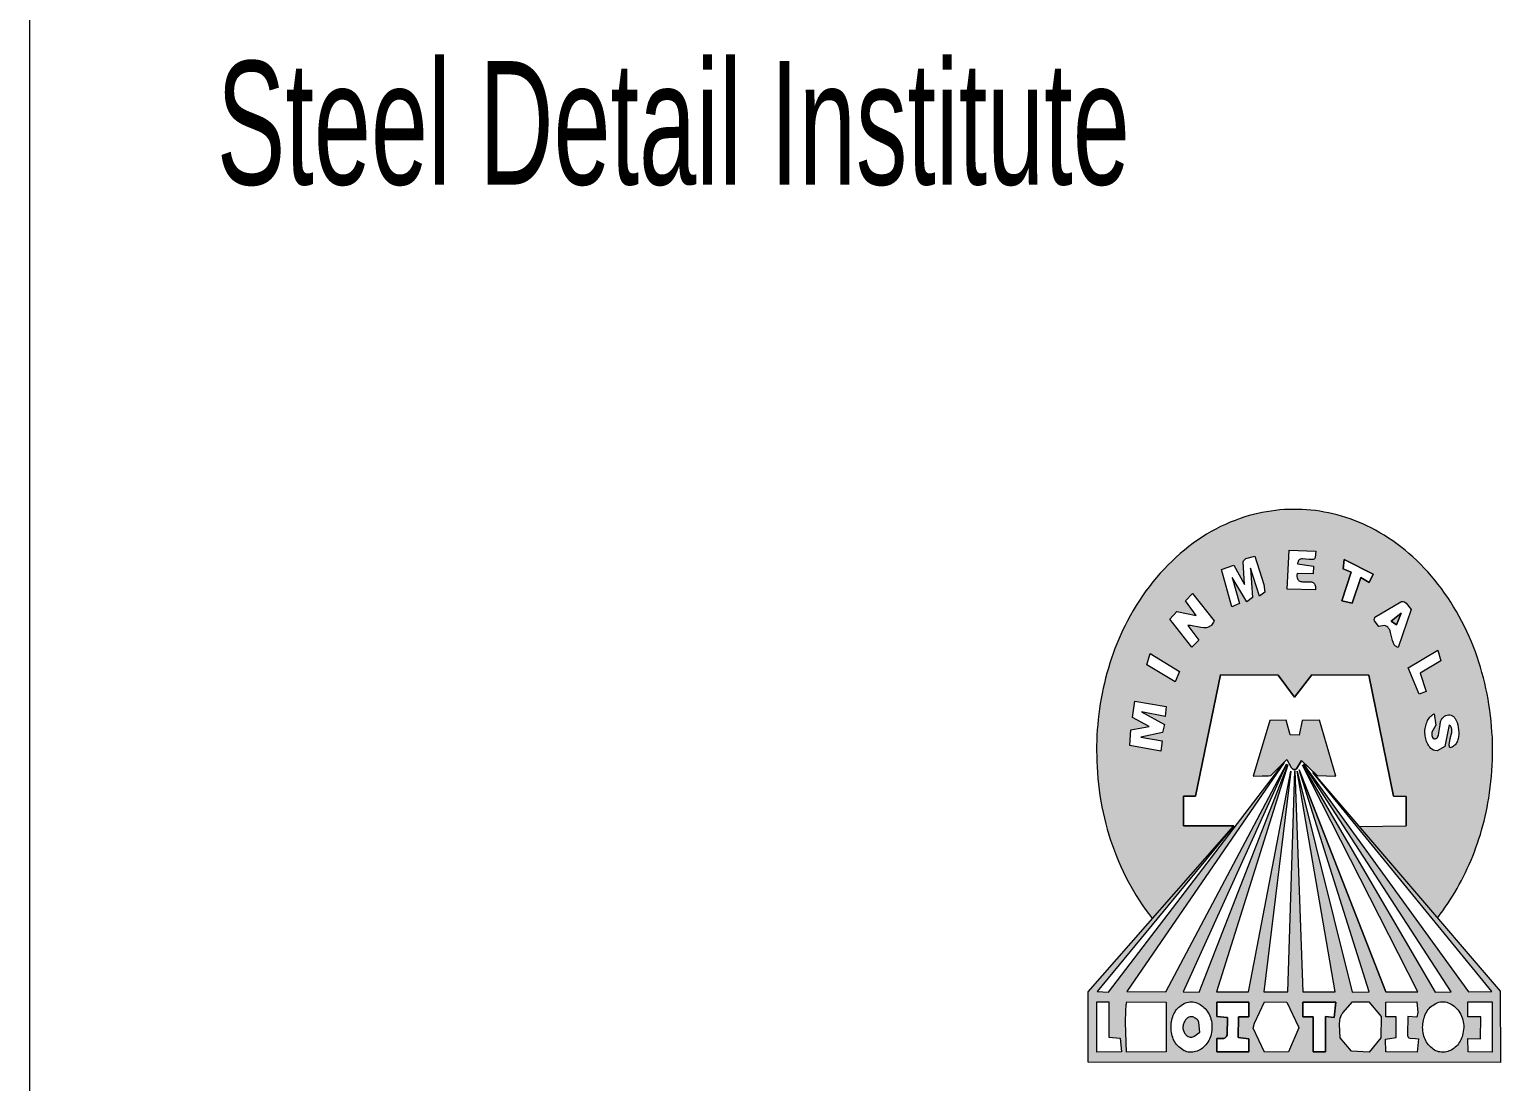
# Model space of a CAD drawing. Header units: millimetres. Extents: x 5 to 599, y 5 to 425.
# Drawn here: x 539.9 to 560.93, y 197.49 to 212.53 of the extents above; entities that cross this region are included whole.
import ezdxf

# ---------------------------------------------------------------- set-up
doc = ezdxf.new("R2010")
doc.units = ezdxf.units.MM
doc.linetypes.add('XKITLINE00', pattern=[0])
doc.layers.add('OtherObjectType', color=1, linetype='Continuous', lineweight=0)
doc.styles.add('$TD_AUDIT_GENERATED_(8D)', font='ARIAL.TTF')

# ---------------------------------------------------------------- blocks, each defined once
blk = doc.blocks.new('*A3')
at = {"layer": 'OtherObjectType'}
for color, points in [(1, [(559.969, 202.228), (559.989, 202.222), (560.021, 202.221), (560.737, 201.41), (560.724, 201.344), (560.709, 201.279), (560.694, 201.215), (560.677, 201.151), (560.659, 201.087), (560.641, 201.024), (560.621, 200.961), (560.6, 200.899), (560.578, 200.837), (560.555, 200.776), (560.531, 200.715), (560.507, 200.655), (560.481, 200.595), (560.454, 200.536), (560.427, 200.478), (560.398, 200.42), (560.369, 200.363), (560.339, 200.307), (560.308, 200.251), (560.276, 200.196), (560.243, 200.142), (560.209, 200.089), (560.175, 200.036), (560.14, 199.984), (560.104, 199.933), (560.067, 199.882), (560.027, 199.829), (558.904, 201.139), (559.579, 201.149), (559.579, 201.568), (559.399, 201.571), (559.047, 203.303), (558.23, 203.305), (557.983, 202.987), (557.75, 203.301), (556.928, 203.304), (556.567, 201.571), (556.395, 201.57), (556.396, 201.148), (557.115, 201.145), (555.952, 199.819), (555.896, 199.893), (555.85, 199.955), (555.806, 200.018), (555.764, 200.083), (555.722, 200.149), (555.682, 200.216), (555.643, 200.284), (555.605, 200.353), (555.569, 200.424), (555.534, 200.495), (555.501, 200.567), (555.469, 200.641), (555.438, 200.715), (555.409, 200.79), (555.382, 200.866), (555.355, 200.942), (555.331, 201.02), (555.308, 201.098), (555.286, 201.176), (555.266, 201.256), (555.248, 201.336), (555.231, 201.416), (555.216, 201.497), (555.203, 201.578), (555.191, 201.66), (555.181, 201.742), (555.173, 201.825), (555.166, 201.907), (555.161, 201.99), (555.158, 202.066), (555.156, 202.141), (555.155, 202.217), (555.155, 202.292), (555.157, 202.368), (555.16, 202.443), (555.165, 202.518), (555.171, 202.594), (555.178, 202.669), (555.187, 202.743), (555.197, 202.818), (555.208, 202.892), (555.22, 202.966), (555.234, 203.04), (555.249, 203.113), (555.266, 203.186), (555.284, 203.258), (555.303, 203.33), (555.323, 203.401), (555.345, 203.472), (555.368, 203.542), (555.392, 203.611), (555.417, 203.68), (555.444, 203.748), (555.472, 203.815), (555.502, 203.882), (555.532, 203.948), (555.564, 204.013), (555.597, 204.077), (555.637, 204.151), (555.679, 204.225), (555.722, 204.297), (555.767, 204.367), (555.813, 204.436), (555.861, 204.504), (555.91, 204.57), (555.961, 204.635), (556.013, 204.698), (556.066, 204.759), (556.121, 204.818), (556.177, 204.876), (556.233, 204.932), (556.292, 204.987), (556.351, 205.039), (556.411, 205.09), (556.472, 205.139), (556.535, 205.186), (556.598, 205.23), (556.662, 205.273), (556.727, 205.314), (556.793, 205.353), (556.86, 205.39), (556.928, 205.424), (556.996, 205.456), (557.065, 205.486), (557.134, 205.514), (557.205, 205.54), (557.275, 205.563), (557.337, 205.581), (557.399, 205.598), (557.461, 205.613), (557.524, 205.626), (557.586, 205.637), (557.649, 205.647), (557.712, 205.655), (557.775, 205.662), (557.839, 205.667), (557.902, 205.67), (557.966, 205.671), (558.029, 205.671), (558.092, 205.669), (558.156, 205.665), (558.219, 205.66), (558.282, 205.653), (558.345, 205.644), (558.408, 205.633), (558.471, 205.621), (558.533, 205.607), (558.595, 205.592), (558.657, 205.575), (558.718, 205.556), (558.779, 205.535), (558.84, 205.512), (558.9, 205.488), (558.96, 205.462), (559.019, 205.435), (559.078, 205.405), (559.141, 205.372), (559.204, 205.337), (559.266, 205.3), (559.327, 205.261), (559.388, 205.22), (559.447, 205.177), (559.506, 205.133), (559.564, 205.087), (559.62, 205.039), (559.676, 204.99), (559.731, 204.939), (559.785, 204.886), (559.837, 204.832), (559.889, 204.776), (559.94, 204.718), (559.989, 204.66), (560.037, 204.599), (560.084, 204.538), (560.13, 204.475), (560.174, 204.41), (560.217, 204.345), (560.259, 204.278), (560.3, 204.21), (560.339, 204.14), (560.376, 204.07), (560.413, 203.998), (560.447, 203.925), (560.48, 203.852), (560.512, 203.777), (560.541, 203.706), (560.569, 203.634), (560.595, 203.561), (560.619, 203.488), (560.643, 203.414), (560.664, 203.339), (560.685, 203.264), (560.703, 203.188), (560.721, 203.112), (560.737, 203.035), (560.751, 202.958), (560.764, 202.88), (560.776, 202.802), (560.786, 202.724), (560.795, 202.645), (560.802, 202.567), (560.807, 202.488), (560.812, 202.409), (560.814, 202.33), (560.816, 202.25), (560.815, 202.171), (560.814, 202.092), (560.811, 202.013), (560.806, 201.934), (560.8, 201.855), (560.792, 201.776), (560.783, 201.698), (560.772, 201.619), (560.76, 201.542), (560.749, 201.475), (560.737, 201.41), (556.072, 202.216), (556.093, 202.363), (555.785, 202.413), (556.097, 202.479), (556.124, 202.597), (555.799, 202.777), (556.134, 202.709), (556.149, 202.851), (555.7, 202.93), (555.667, 202.696), (555.908, 202.565), (555.642, 202.521), (555.628, 202.295), (556.072, 202.216), (560.737, 201.41), (556.341, 203.353), (555.923, 203.608), (555.872, 203.45), (556.277, 203.205), (556.341, 203.353), (560.737, 201.41), (556.826, 204.058), (556.835, 204.076), (556.525, 204.47), (556.426, 204.364), (556.579, 204.152), (556.3, 204.213), (556.202, 204.103), (556.514, 203.699), (556.616, 203.801), (556.458, 204.013), (556.471, 204.013), (556.499, 204.01), (556.644, 203.98), (556.686, 203.976), (556.72, 203.977), (556.746, 203.984), (556.771, 203.995), (556.793, 204.012), (556.813, 204.035), (556.826, 204.058), (560.737, 201.41), (557.56, 204.486), (557.545, 204.597), (557.417, 205.003), (557.289, 204.968), (557.268, 204.951), (557.257, 204.934), (557.251, 204.92), (557.269, 204.595), (557.118, 204.873), (556.94, 204.811), (557.09, 204.277), (557.2, 204.325), (557.093, 204.695), (557.301, 204.348), (557.383, 204.411), (557.356, 204.83), (557.484, 204.43), (557.56, 204.486), (560.737, 201.41), (558.285, 204.522), (558.286, 204.545), (558.285, 204.566), (558.281, 204.583), (558.274, 204.604), (558.256, 204.622), (558.234, 204.632), (558.206, 204.637), (558.125, 204.636), (558.096, 204.636), (558.083, 204.638), (558.07, 204.64), (558.058, 204.644), (558.048, 204.65), (558.039, 204.657), (558.031, 204.667), (558.025, 204.679), (558.021, 204.693), (558.019, 204.711), (558.019, 204.732), (558.022, 204.756), (558.249, 204.748), (558.257, 204.858), (558.028, 204.89), (558.029, 204.902), (558.031, 204.913), (558.034, 204.923), (558.038, 204.932), (558.042, 204.939), (558.053, 204.951), (558.066, 204.958), (558.082, 204.963), (558.099, 204.965), (558.194, 204.956), (558.229, 204.954), (558.243, 204.956), (558.253, 204.956), (558.268, 204.959), (558.278, 204.984), (558.288, 205.071), (557.907, 205.087), (557.881, 204.53), (558.285, 204.522), (560.737, 201.41), (558.806, 204.329), (558.932, 204.696), (559.05, 204.624), (559.109, 204.746), (558.696, 204.954), (558.678, 204.821), (558.792, 204.773), (558.661, 204.363), (558.806, 204.329), (560.737, 201.41), (559.465, 203.697), (559.652, 204.239), (559.579, 204.329), (559.554, 204.35), (559.532, 204.358), (559.51, 204.352), (559.131, 204.127), (559.123, 204.103), (559.129, 204.076), (559.188, 203.994), (559.268, 204.009), (559.283, 204.006), (559.295, 204.001), (559.306, 203.995), (559.316, 203.987), (559.325, 203.979), (559.333, 203.969), (559.339, 203.959), (559.345, 203.947), (559.35, 203.935), (559.358, 203.909), (559.384, 203.797), (559.394, 203.765), (559.407, 203.741), (559.424, 203.721), (559.445, 203.705), (559.465, 203.697), (559.441, 204.021), (559.366, 204.071), (559.511, 204.189), (559.441, 204.021), (559.465, 203.697), (560.737, 201.41), (559.765, 203.028), (559.864, 203.067), (559.78, 203.33), (560.077, 203.505), (560.033, 203.658), (559.608, 203.405), (559.765, 203.028), (560.737, 201.41), (560.021, 202.221), (560.134, 202.28), (560.196, 202.592), (560.205, 202.583), (560.213, 202.574), (560.22, 202.565), (560.225, 202.555), (560.229, 202.545), (560.231, 202.535), (560.233, 202.524), (560.233, 202.502), (560.231, 202.48), (560.21, 202.396), (560.198, 202.335), (560.196, 202.305), (560.2, 202.28), (560.205, 202.263), (560.221, 202.268), (560.236, 202.273), (560.257, 202.284), (560.28, 202.304), (560.298, 202.328), (560.312, 202.356), (560.323, 202.387), (560.33, 202.42), (560.332, 202.446), (560.333, 202.482), (560.33, 202.518), (560.325, 202.554), (560.317, 202.589), (560.307, 202.623), (560.294, 202.654), (560.278, 202.686), (560.262, 202.705), (560.245, 202.718), (560.226, 202.727), (560.204, 202.732), (560.185, 202.732), (560.166, 202.729), (560.148, 202.723), (560.13, 202.713), (560.114, 202.701), (560.099, 202.685), (560.087, 202.667), (560.075, 202.643), (560.069, 202.619), (560.066, 202.6), (560.064, 202.592), (560.049, 202.474), (560.041, 202.437), (560.035, 202.422), (560.027, 202.41), (560.017, 202.4), (560.003, 202.394), (559.987, 202.392), (559.978, 202.393), (559.968, 202.394), (559.958, 202.409), (559.951, 202.424), (559.947, 202.438), (559.945, 202.459), (559.948, 202.486), (560.006, 202.585), (559.98, 202.747), (559.963, 202.737), (559.948, 202.726), (559.933, 202.714), (559.92, 202.7), (559.908, 202.685), (559.897, 202.669), (559.887, 202.652), (559.878, 202.635), (559.871, 202.616), (559.864, 202.597), (559.859, 202.578), (559.855, 202.557), (559.851, 202.537), (559.849, 202.516), (559.849, 202.495), (559.849, 202.474), (559.85, 202.453), (559.852, 202.433), (559.856, 202.412), (559.86, 202.392), (559.866, 202.372), (559.873, 202.353), (559.88, 202.334), (559.889, 202.316), (559.899, 202.299), (559.91, 202.283), (559.922, 202.268), (559.935, 202.254), (559.949, 202.241)]), (1, [(557.924, 202.446), (558.05, 202.441), (558.094, 202.653), (558.341, 202.655), (558.573, 201.855), (558.306, 201.865), (558.083, 202.079), (558.013, 201.962), (558.006, 201.958), (557.994, 201.952), (557.983, 201.95), (557.972, 201.951), (557.958, 201.959), (557.937, 201.983), (557.875, 202.093), (557.645, 201.864), (557.391, 201.857), (557.631, 202.653), (557.866, 202.656)]), (7, [(560.283, 198.553), (560.265, 198.57), (560.245, 198.584), (560.922, 198.784), (560.93, 197.764), (555.034, 197.766), (555.035, 198.773), (557.115, 201.145), (555.161, 198.776), (555.325, 198.77), (557.837, 202.05), (555.586, 198.778), (556.143, 198.772), (557.87, 202.029), (556.394, 198.773), (556.621, 198.77), (557.889, 202.019), (556.871, 198.774), (557.328, 198.773), (557.362, 198.945), (557.931, 201.928), (557.547, 198.772), (557.891, 198.772), (557.987, 201.932), (558.103, 198.774), (558.564, 198.774), (558.024, 201.928), (558.807, 198.771), (559.051, 198.772), (558.05, 201.949), (559.291, 198.773), (559.746, 198.775), (558.096, 202.016), (559.997, 198.77), (560.223, 198.774), (558.112, 202.029), (560.473, 198.772), (560.804, 198.776), (558.245, 201.909), (560.922, 198.784), (555.493, 198.111), (555.329, 198.126), (555.33, 198.63), (555.157, 198.63), (555.157, 197.912), (555.509, 197.914), (555.493, 198.111), (560.922, 198.784), (556.15, 198.628), (555.585, 198.631), (555.578, 198.582), (555.571, 198.508), (555.569, 198.335), (555.581, 197.913), (556.15, 197.914), (556.15, 198.628), (560.922, 198.784), (556.803, 198.304), (556.8, 198.33), (556.796, 198.357), (556.79, 198.382), (556.783, 198.407), (556.773, 198.43), (556.763, 198.453), (556.751, 198.475), (556.737, 198.496), (556.723, 198.515), (556.707, 198.534), (556.69, 198.551), (556.673, 198.566), (556.654, 198.58), (556.635, 198.593), (556.615, 198.604), (556.595, 198.613), (556.574, 198.62), (556.553, 198.626), (556.532, 198.63), (556.511, 198.631), (556.489, 198.631), (556.468, 198.628), (556.447, 198.623), (556.426, 198.616), (556.405, 198.606), (556.385, 198.594), (556.365, 198.579), (556.347, 198.566), (556.329, 198.552), (556.313, 198.536), (556.298, 198.519), (556.285, 198.5), (556.272, 198.48), (556.261, 198.46), (556.251, 198.438), (556.243, 198.415), (556.236, 198.392), (556.23, 198.368), (556.225, 198.344), (556.222, 198.319), (556.22, 198.294), (556.219, 198.269), (556.22, 198.244), (556.222, 198.219), (556.225, 198.194), (556.23, 198.17), (556.235, 198.146), (556.243, 198.122), (556.251, 198.1), (556.261, 198.078), (556.272, 198.058), (556.285, 198.038), (556.299, 198.019), (556.314, 198.002), (556.331, 197.987), (556.349, 197.972), (556.367, 197.957), (556.386, 197.943), (556.405, 197.932), (556.425, 197.923), (556.445, 197.917), (556.466, 197.912), (556.487, 197.91), (556.508, 197.909), (556.529, 197.911), (556.55, 197.914), (556.57, 197.919), (556.591, 197.926), (556.611, 197.934), (556.63, 197.945), (556.649, 197.956), (556.668, 197.969), (556.685, 197.984), (556.702, 198), (556.718, 198.017), (556.732, 198.036), (556.746, 198.056), (556.758, 198.077), (556.769, 198.098), (556.779, 198.121), (556.787, 198.145), (556.793, 198.17), (556.798, 198.195), (556.8, 198.222), (556.801, 198.249), (556.803, 198.276), (556.803, 198.304), (556.631, 198.196), (556.546, 198.136), (556.516, 198.126), (556.493, 198.125), (556.478, 198.128), (556.463, 198.134), (556.449, 198.143), (556.435, 198.155), (556.429, 198.163), (556.413, 198.183), (556.406, 198.195), (556.4, 198.208), (556.395, 198.221), (556.392, 198.234), (556.39, 198.248), (556.39, 198.261), (556.39, 198.275), (556.392, 198.289), (556.394, 198.302), (556.398, 198.315), (556.402, 198.328), (556.408, 198.341), (556.414, 198.352), (556.421, 198.364), (556.428, 198.374), (556.437, 198.383), (556.446, 198.392), (556.455, 198.4), (556.465, 198.406), (556.475, 198.411), (556.486, 198.415), (556.497, 198.417), (556.508, 198.418), (556.52, 198.417), (556.531, 198.414), (556.543, 198.41), (556.555, 198.404), (556.566, 198.395), (556.58, 198.388), (556.592, 198.379), (556.605, 198.363), (556.617, 198.337), (556.631, 198.196), (556.803, 198.304), (560.922, 198.784), (557.329, 198.628), (556.874, 198.628), (556.874, 198.42), (557.026, 198.409), (557.02, 198.153), (557.014, 198.139), (557.008, 198.128), (556.995, 198.116), (556.976, 198.108), (556.873, 198.105), (556.874, 197.915), (557.33, 197.915), (557.33, 198.102), (557.181, 198.121), (557.182, 198.417), (557.329, 198.417), (557.329, 198.628), (560.922, 198.784), (558.047, 198.258), (558.043, 198.272), (557.875, 198.628), (557.555, 198.631), (557.411, 198.324), (557.392, 198.255), (557.555, 197.91), (557.896, 197.917), (558.047, 198.258), (560.922, 198.784), (558.576, 198.627), (558.105, 198.628), (558.105, 198.417), (558.253, 198.417), (558.252, 197.915), (558.426, 197.916), (558.426, 198.421), (558.552, 198.409), (558.576, 198.627), (560.922, 198.784), (559.221, 198.42), (559.048, 198.63), (558.812, 198.632), (558.677, 198.473), (558.67, 198.463), (558.662, 198.454), (558.656, 198.443), (558.646, 198.422), (558.639, 198.399), (558.632, 198.363), (558.629, 198.312), (558.635, 198.118), (558.798, 197.925), (559.05, 197.911), (559.22, 198.116), (559.221, 198.42), (560.922, 198.784), (559.748, 198.478), (559.734, 198.632), (559.289, 198.628), (559.288, 198.418), (559.437, 198.417), (559.437, 198.122), (559.283, 198.095), (559.29, 197.915), (559.736, 197.91), (559.755, 198.102), (559.75, 198.104), (559.713, 198.106), (559.634, 198.109), (559.618, 198.117), (559.61, 198.126), (559.603, 198.138), (559.601, 198.145), (559.598, 198.162), (559.606, 198.421), (559.731, 198.41), (559.748, 198.478), (560.922, 198.784), (560.464, 198.629), (560.464, 198.417), (560.646, 198.418), (560.645, 198.102), (560.462, 198.106), (560.465, 197.914), (560.809, 197.913), (560.808, 198.629), (560.464, 198.629), (560.922, 198.784), (560.245, 198.584), (560.225, 198.597), (560.204, 198.608), (560.182, 198.617), (560.16, 198.624), (560.138, 198.629), (560.115, 198.632), (560.093, 198.632), (560.07, 198.629), (560.047, 198.624), (560.025, 198.616), (560.003, 198.605), (559.981, 198.591), (559.961, 198.58), (559.943, 198.567), (559.925, 198.553), (559.909, 198.536), (559.895, 198.519), (559.881, 198.5), (559.869, 198.48), (559.858, 198.458), (559.848, 198.436), (559.84, 198.413), (559.833, 198.39), (559.827, 198.365), (559.822, 198.341), (559.819, 198.316), (559.817, 198.29), (559.816, 198.265), (559.817, 198.24), (559.819, 198.214), (559.823, 198.189), (559.828, 198.165), (559.834, 198.141), (559.842, 198.118), (559.851, 198.095), (559.861, 198.073), (559.873, 198.053), (559.886, 198.033), (559.901, 198.015), (559.917, 197.998), (559.935, 197.983), (559.951, 197.967), (559.968, 197.954), (559.985, 197.942), (560.003, 197.932), (560.022, 197.924), (560.041, 197.918), (560.06, 197.914), (560.079, 197.911), (560.099, 197.91), (560.119, 197.911), (560.138, 197.913), (560.157, 197.916), (560.177, 197.922), (560.196, 197.928), (560.214, 197.936), (560.232, 197.946), (560.25, 197.957), (560.267, 197.969), (560.283, 197.982), (560.299, 197.997), (560.313, 198.013), (560.327, 198.03), (560.34, 198.048), (560.352, 198.067), (560.362, 198.088), (560.371, 198.109), (560.379, 198.131), (560.386, 198.155), (560.391, 198.179), (560.397, 198.207), (560.401, 198.236), (560.403, 198.264), (560.403, 198.292), (560.401, 198.32), (560.396, 198.347), (560.39, 198.374), (560.382, 198.4), (560.372, 198.425), (560.36, 198.449), (560.348, 198.473), (560.333, 198.495), (560.318, 198.516), (560.301, 198.535)])]:
    blk.add_hatch(color=color, dxfattribs=at).paths.add_polyline_path(points, flags=17)
at = {"layer": 'OtherObjectType', "color": 7, "linetype": 'XKITLINE00', "lineweight": 0}
for p, q in [((539.9, 420.298), (539.9, 9.6)), ((557.966, 205.671), (557.902, 205.67)), ((558.029, 205.671), (557.966, 205.671)), ((557.065, 205.486), (556.996, 205.456)), ((557.134, 205.514), (557.065, 205.486)), ((557.205, 205.54), (557.134, 205.514)), ((557.275, 205.563), (557.205, 205.54)), ((557.337, 205.581), (557.275, 205.563)), ((557.399, 205.598), (557.337, 205.581)), ((557.461, 205.613), (557.399, 205.598)), ((557.524, 205.626), (557.461, 205.613)), ((557.586, 205.637), (557.524, 205.626)), ((557.649, 205.647), (557.586, 205.637)), ((557.712, 205.655), (557.649, 205.647)), ((557.775, 205.662), (557.712, 205.655)), ((557.839, 205.667), (557.775, 205.662)), ((557.902, 205.67), (557.839, 205.667)), ((558.092, 205.669), (558.029, 205.671)), ((558.156, 205.665), (558.092, 205.669)), ((558.219, 205.66), (558.156, 205.665)), ((558.282, 205.653), (558.219, 205.66)), ((558.345, 205.644), (558.282, 205.653)), ((558.408, 205.633), (558.345, 205.644)), ((558.471, 205.621), (558.408, 205.633)), ((558.533, 205.607), (558.471, 205.621)), ((558.595, 205.592), (558.533, 205.607)), ((558.657, 205.575), (558.595, 205.592)), ((558.718, 205.556), (558.657, 205.575)), ((558.779, 205.535), (558.718, 205.556)), ((558.84, 205.512), (558.779, 205.535)), ((558.9, 205.488), (558.84, 205.512)), ((558.96, 205.462), (558.9, 205.488)), ((559.019, 205.435), (558.96, 205.462)), ((556.662, 205.273), (556.598, 205.23)), ((556.727, 205.314), (556.662, 205.273)), ((556.793, 205.353), (556.727, 205.314)), ((556.86, 205.39), (556.793, 205.353)), ((556.928, 205.424), (556.86, 205.39)), ((556.996, 205.456), (556.928, 205.424)), ((559.078, 205.405), (559.019, 205.435)), ((559.141, 205.372), (559.078, 205.405)), ((559.204, 205.337), (559.141, 205.372)), ((559.266, 205.3), (559.204, 205.337)), ((559.327, 205.261), (559.266, 205.3)), ((559.388, 205.22), (559.327, 205.261)), ((556.411, 205.09), (556.351, 205.039)), ((556.472, 205.139), (556.411, 205.09)), ((556.535, 205.186), (556.472, 205.139)), ((556.598, 205.23), (556.535, 205.186)), ((557.881, 204.53), (557.907, 205.087)), ((557.907, 205.087), (558.288, 205.071)), ((558.288, 205.071), (558.278, 204.984)), ((559.447, 205.177), (559.388, 205.22)), ((559.506, 205.133), (559.447, 205.177)), ((559.564, 205.087), (559.506, 205.133)), ((559.62, 205.039), (559.564, 205.087)), ((556.177, 204.876), (556.121, 204.818)), ((556.233, 204.932), (556.177, 204.876)), ((556.292, 204.987), (556.233, 204.932)), ((556.351, 205.039), (556.292, 204.987)), ((556.94, 204.811), (557.118, 204.873)), ((557.118, 204.873), (557.269, 204.595)), ((557.251, 204.92), (557.257, 204.934)), ((557.269, 204.595), (557.251, 204.92)), ((557.257, 204.934), (557.268, 204.951)), ((557.268, 204.951), (557.289, 204.968)), ((557.289, 204.968), (557.417, 205.003)), ((557.484, 204.43), (557.356, 204.83)), ((557.356, 204.83), (557.383, 204.411)), ((557.417, 205.003), (557.545, 204.597)), ((558.029, 204.902), (558.028, 204.89)), ((558.028, 204.89), (558.257, 204.858)), ((558.031, 204.913), (558.029, 204.902)), ((558.034, 204.923), (558.031, 204.913)), ((558.038, 204.932), (558.034, 204.923)), ((558.042, 204.939), (558.038, 204.932)), ((558.047, 204.945), (558.042, 204.939)), ((558.053, 204.951), (558.047, 204.945)), ((558.059, 204.955), (558.053, 204.951)), ((558.066, 204.958), (558.059, 204.955)), ((558.082, 204.963), (558.066, 204.958)), ((558.099, 204.965), (558.082, 204.963)), ((558.194, 204.956), (558.099, 204.965)), ((558.229, 204.954), (558.194, 204.956)), ((558.243, 204.956), (558.229, 204.954)), ((558.253, 204.956), (558.243, 204.956)), ((558.257, 204.858), (558.249, 204.748)), ((558.261, 204.958), (558.253, 204.956)), ((558.27, 204.964), (558.261, 204.958)), ((558.278, 204.984), (558.27, 204.964)), ((558.696, 204.954), (558.678, 204.821)), ((558.678, 204.821), (558.696, 204.954)), ((559.109, 204.746), (558.696, 204.954)), ((558.696, 204.954), (559.109, 204.746)), ((559.676, 204.99), (559.62, 205.039)), ((559.731, 204.939), (559.676, 204.99)), ((559.785, 204.886), (559.731, 204.939)), ((559.837, 204.832), (559.785, 204.886)), ((559.889, 204.776), (559.837, 204.832)), ((555.961, 204.635), (555.91, 204.57)), ((556.013, 204.698), (555.961, 204.635)), ((556.066, 204.759), (556.013, 204.698)), ((556.121, 204.818), (556.066, 204.759)), ((557.09, 204.277), (556.94, 204.811)), ((557.301, 204.348), (557.093, 204.695)), ((557.093, 204.695), (557.2, 204.325)), ((558.022, 204.756), (558.019, 204.732)), ((558.019, 204.732), (558.019, 204.711)), ((558.019, 204.711), (558.021, 204.693)), ((558.021, 204.693), (558.025, 204.679)), ((558.249, 204.748), (558.022, 204.756)), ((558.025, 204.679), (558.031, 204.667)), ((558.031, 204.667), (558.039, 204.657)), ((558.039, 204.657), (558.048, 204.65)), ((558.048, 204.65), (558.058, 204.644)), ((558.058, 204.644), (558.07, 204.64)), ((558.07, 204.64), (558.083, 204.638)), ((558.083, 204.638), (558.096, 204.636)), ((558.096, 204.636), (558.125, 204.636)), ((558.125, 204.636), (558.2, 204.637)), ((558.2, 204.637), (558.214, 204.636)), ((558.214, 204.636), (558.227, 204.634)), ((558.227, 204.634), (558.239, 204.63)), ((558.239, 204.63), (558.25, 204.625)), ((558.25, 204.625), (558.26, 204.618)), ((558.661, 204.363), (558.792, 204.773)), ((558.792, 204.773), (558.661, 204.363)), ((558.792, 204.773), (558.678, 204.821)), ((558.678, 204.821), (558.792, 204.773)), ((558.806, 204.329), (558.932, 204.696)), ((558.932, 204.696), (558.806, 204.329)), ((559.05, 204.624), (558.932, 204.696)), ((558.932, 204.696), (559.05, 204.624)), ((559.109, 204.746), (559.05, 204.624)), ((559.05, 204.624), (559.109, 204.746)), ((559.94, 204.718), (559.889, 204.776)), ((559.989, 204.66), (559.94, 204.718)), ((560.037, 204.599), (559.989, 204.66)), ((555.813, 204.436), (555.767, 204.367)), ((555.861, 204.504), (555.813, 204.436)), ((555.91, 204.57), (555.861, 204.504)), ((556.426, 204.364), (556.525, 204.47)), ((556.525, 204.47), (556.835, 204.076)), ((557.383, 204.411), (557.301, 204.348)), ((557.56, 204.486), (557.484, 204.43)), ((557.545, 204.597), (557.56, 204.486)), ((558.285, 204.522), (557.881, 204.53)), ((558.26, 204.618), (558.269, 204.608)), ((558.269, 204.608), (558.276, 204.597)), ((558.276, 204.597), (558.281, 204.583)), ((558.281, 204.583), (558.285, 204.566)), ((558.285, 204.566), (558.286, 204.545)), ((558.286, 204.545), (558.285, 204.522)), ((560.084, 204.538), (560.037, 204.599)), ((560.13, 204.475), (560.084, 204.538)), ((560.174, 204.41), (560.13, 204.475)), ((560.217, 204.345), (560.174, 204.41)), ((555.679, 204.225), (555.637, 204.151)), ((555.722, 204.297), (555.679, 204.225)), ((555.767, 204.367), (555.722, 204.297)), ((556.202, 204.103), (556.3, 204.213)), ((556.3, 204.213), (556.579, 204.152)), ((556.579, 204.152), (556.426, 204.364)), ((557.2, 204.325), (557.09, 204.277)), ((558.806, 204.329), (558.661, 204.363)), ((558.661, 204.363), (558.806, 204.329)), ((559.133, 204.128), (559.506, 204.35)), ((559.652, 204.239), (559.465, 203.697)), ((559.506, 204.35), (559.513, 204.353)), ((559.513, 204.353), (559.525, 204.356)), ((559.525, 204.356), (559.537, 204.356)), ((559.537, 204.356), (559.554, 204.35)), ((559.554, 204.35), (559.579, 204.329)), ((559.579, 204.329), (559.652, 204.239)), ((560.259, 204.278), (560.217, 204.345)), ((560.3, 204.21), (560.259, 204.278)), ((560.339, 204.14), (560.3, 204.21)), ((555.564, 204.013), (555.532, 203.948)), ((555.597, 204.077), (555.564, 204.013)), ((555.637, 204.151), (555.597, 204.077)), ((556.514, 203.699), (556.202, 204.103)), ((556.471, 204.013), (556.458, 204.013)), ((556.458, 204.013), (556.616, 203.801)), ((556.499, 204.01), (556.471, 204.013)), ((556.644, 203.98), (556.499, 204.01)), ((556.764, 203.992), (556.752, 203.986)), ((556.776, 203.999), (556.764, 203.992)), ((556.787, 204.007), (556.776, 203.999)), ((556.798, 204.017), (556.787, 204.007)), ((556.808, 204.029), (556.798, 204.017)), ((556.817, 204.043), (556.808, 204.029)), ((556.826, 204.058), (556.817, 204.043)), ((556.835, 204.076), (556.826, 204.058)), ((559.124, 204.096), (559.126, 204.111)), ((559.129, 204.076), (559.124, 204.096)), ((559.126, 204.111), (559.13, 204.122)), ((559.188, 203.994), (559.129, 204.076)), ((559.13, 204.122), (559.133, 204.128)), ((559.268, 204.009), (559.188, 203.994)), ((559.283, 204.006), (559.268, 204.009)), ((559.295, 204.001), (559.283, 204.006)), ((559.306, 203.995), (559.295, 204.001)), ((559.316, 203.987), (559.306, 203.995)), ((559.511, 204.189), (559.366, 204.071)), ((559.366, 204.071), (559.511, 204.189)), ((559.366, 204.071), (559.441, 204.021)), ((559.441, 204.021), (559.366, 204.071)), ((559.441, 204.021), (559.511, 204.189)), ((559.511, 204.189), (559.441, 204.021)), ((560.376, 204.07), (560.339, 204.14)), ((560.413, 203.998), (560.376, 204.07)), ((560.447, 203.925), (560.413, 203.998)), ((555.472, 203.815), (555.444, 203.748)), ((555.502, 203.882), (555.472, 203.815)), ((555.532, 203.948), (555.502, 203.882)), ((556.616, 203.801), (556.514, 203.699)), ((556.686, 203.976), (556.644, 203.98)), ((556.714, 203.977), (556.686, 203.976)), ((556.727, 203.979), (556.714, 203.977)), ((556.74, 203.982), (556.727, 203.979)), ((556.752, 203.986), (556.74, 203.982)), ((559.325, 203.979), (559.316, 203.987)), ((559.333, 203.969), (559.325, 203.979)), ((559.339, 203.959), (559.333, 203.969)), ((559.345, 203.947), (559.339, 203.959)), ((559.35, 203.935), (559.345, 203.947)), ((559.358, 203.909), (559.35, 203.935)), ((559.384, 203.797), (559.358, 203.909)), ((559.392, 203.771), (559.384, 203.797)), ((560.48, 203.852), (560.447, 203.925)), ((560.512, 203.777), (560.48, 203.852)), ((555.392, 203.611), (555.368, 203.542)), ((555.417, 203.68), (555.392, 203.611)), ((555.444, 203.748), (555.417, 203.68)), ((555.872, 203.45), (555.923, 203.608)), ((555.923, 203.608), (556.341, 203.353)), ((559.398, 203.759), (559.392, 203.771)), ((559.404, 203.747), (559.398, 203.759)), ((559.411, 203.736), (559.404, 203.747)), ((559.42, 203.726), (559.411, 203.736)), ((559.429, 203.717), (559.42, 203.726)), ((559.44, 203.71), (559.429, 203.717)), ((559.452, 203.703), (559.44, 203.71)), ((559.465, 203.697), (559.452, 203.703)), ((559.608, 203.405), (560.033, 203.658)), ((560.033, 203.658), (560.077, 203.505)), ((560.541, 203.706), (560.512, 203.777)), ((560.569, 203.634), (560.541, 203.706)), ((560.595, 203.561), (560.569, 203.634)), ((555.323, 203.401), (555.303, 203.33)), ((555.345, 203.472), (555.323, 203.401)), ((555.368, 203.542), (555.345, 203.472)), ((556.277, 203.205), (555.872, 203.45)), ((559.765, 203.028), (559.608, 203.405)), ((560.077, 203.505), (559.78, 203.33)), ((560.619, 203.488), (560.595, 203.561)), ((560.643, 203.414), (560.619, 203.488)), ((560.664, 203.339), (560.643, 203.414)), ((555.266, 203.186), (555.249, 203.113)), ((555.284, 203.258), (555.266, 203.186)), ((555.303, 203.33), (555.284, 203.258)), ((556.341, 203.353), (556.277, 203.205)), ((556.928, 203.304), (556.567, 201.571)), ((556.567, 201.571), (556.928, 203.304)), ((557.75, 203.301), (556.928, 203.304)), ((556.928, 203.304), (557.75, 203.301)), ((557.983, 202.987), (557.75, 203.301)), ((557.75, 203.301), (557.983, 202.987)), ((558.23, 203.305), (557.983, 202.987)), ((557.983, 202.987), (558.23, 203.305)), ((559.047, 203.303), (558.23, 203.305)), ((558.23, 203.305), (559.047, 203.303)), ((559.399, 201.571), (559.047, 203.303)), ((559.047, 203.303), (559.399, 201.571)), ((559.78, 203.33), (559.864, 203.067)), ((560.685, 203.264), (560.664, 203.339)), ((560.703, 203.188), (560.685, 203.264)), ((560.721, 203.112), (560.703, 203.188)), ((555.22, 202.966), (555.208, 202.892)), ((555.234, 203.04), (555.22, 202.966)), ((555.249, 203.113), (555.234, 203.04)), ((559.864, 203.067), (559.765, 203.028)), ((560.737, 203.035), (560.721, 203.112)), ((560.751, 202.958), (560.737, 203.035)), ((560.764, 202.88), (560.751, 202.958)), ((555.187, 202.743), (555.178, 202.669)), ((555.197, 202.818), (555.187, 202.743)), ((555.208, 202.892), (555.197, 202.818)), ((555.667, 202.696), (555.7, 202.93)), ((555.7, 202.93), (556.149, 202.851)), ((556.134, 202.709), (555.799, 202.777)), ((555.799, 202.777), (556.124, 202.597)), ((556.149, 202.851), (556.134, 202.709)), ((559.948, 202.726), (559.963, 202.737)), ((559.963, 202.737), (559.98, 202.747)), ((559.98, 202.747), (560.006, 202.585)), ((560.148, 202.723), (560.166, 202.729)), ((560.166, 202.729), (560.185, 202.732)), ((560.185, 202.732), (560.204, 202.732)), ((560.204, 202.732), (560.222, 202.728)), ((560.222, 202.728), (560.232, 202.725)), ((560.776, 202.802), (560.764, 202.88)), ((560.786, 202.724), (560.776, 202.802)), ((555.165, 202.518), (555.16, 202.443)), ((555.171, 202.594), (555.165, 202.518)), ((555.178, 202.669), (555.171, 202.594)), ((555.628, 202.295), (555.642, 202.521)), ((555.642, 202.521), (555.908, 202.565)), ((555.908, 202.565), (555.667, 202.696)), ((556.124, 202.597), (556.097, 202.479)), ((557.631, 202.653), (557.391, 201.857)), ((557.631, 202.653), (557.391, 201.857)), ((557.866, 202.656), (557.631, 202.653)), ((557.866, 202.656), (557.631, 202.653)), ((557.924, 202.446), (557.866, 202.656)), ((557.924, 202.446), (557.866, 202.656)), ((558.094, 202.653), (558.05, 202.441)), ((558.094, 202.653), (558.05, 202.441)), ((558.341, 202.655), (558.094, 202.653)), ((558.341, 202.655), (558.094, 202.653)), ((558.573, 201.855), (558.341, 202.655)), ((558.573, 201.855), (558.341, 202.655)), ((559.849, 202.516), (559.851, 202.537)), ((559.851, 202.537), (559.855, 202.557)), ((559.855, 202.557), (559.859, 202.578)), ((559.859, 202.578), (559.864, 202.597)), ((559.864, 202.597), (559.871, 202.616)), ((559.871, 202.616), (559.878, 202.635)), ((559.878, 202.635), (559.887, 202.652)), ((559.887, 202.652), (559.897, 202.669)), ((559.897, 202.669), (559.908, 202.685)), ((559.908, 202.685), (559.92, 202.7)), ((559.92, 202.7), (559.933, 202.714)), ((559.933, 202.714), (559.948, 202.726)), ((560.006, 202.585), (559.948, 202.486)), ((560.049, 202.474), (560.064, 202.592)), ((560.064, 202.592), (560.066, 202.6)), ((560.066, 202.6), (560.068, 202.612)), ((560.068, 202.612), (560.07, 202.625)), ((560.07, 202.625), (560.073, 202.636)), ((560.073, 202.636), (560.077, 202.647)), ((560.077, 202.647), (560.087, 202.667)), ((560.087, 202.667), (560.099, 202.685)), ((560.099, 202.685), (560.114, 202.701)), ((560.114, 202.701), (560.13, 202.713)), ((560.13, 202.713), (560.148, 202.723)), ((560.196, 202.592), (560.134, 202.28)), ((560.205, 202.583), (560.196, 202.592)), ((560.213, 202.574), (560.205, 202.583)), ((560.22, 202.565), (560.213, 202.574)), ((560.225, 202.555), (560.22, 202.565)), ((560.229, 202.545), (560.225, 202.555)), ((560.231, 202.535), (560.229, 202.545)), ((560.233, 202.524), (560.231, 202.535)), ((560.232, 202.725), (560.24, 202.72)), ((560.234, 202.513), (560.233, 202.524)), ((560.24, 202.72), (560.249, 202.715)), ((560.249, 202.715), (560.257, 202.708)), ((560.257, 202.708), (560.265, 202.701)), ((560.265, 202.701), (560.273, 202.692)), ((560.273, 202.692), (560.28, 202.682)), ((560.28, 202.682), (560.294, 202.654)), ((560.294, 202.654), (560.307, 202.623)), ((560.307, 202.623), (560.317, 202.589)), ((560.317, 202.589), (560.325, 202.554)), ((560.325, 202.554), (560.33, 202.518)), ((560.33, 202.518), (560.333, 202.482)), ((560.795, 202.645), (560.786, 202.724)), ((560.802, 202.567), (560.795, 202.645)), ((560.807, 202.488), (560.802, 202.567)), ((555.157, 202.368), (555.155, 202.292)), ((555.16, 202.443), (555.157, 202.368)), ((556.097, 202.479), (555.785, 202.413)), ((555.785, 202.413), (556.093, 202.363)), ((556.093, 202.363), (556.072, 202.216)), ((558.05, 202.441), (557.924, 202.446)), ((558.05, 202.441), (557.924, 202.446)), ((559.849, 202.495), (559.849, 202.516)), ((559.849, 202.474), (559.849, 202.495)), ((559.85, 202.453), (559.849, 202.474)), ((559.852, 202.433), (559.85, 202.453)), ((559.856, 202.412), (559.852, 202.433)), ((559.86, 202.392), (559.856, 202.412)), ((559.866, 202.372), (559.86, 202.392)), ((559.873, 202.353), (559.866, 202.372)), ((559.88, 202.334), (559.873, 202.353)), ((559.889, 202.316), (559.88, 202.334)), ((559.899, 202.299), (559.889, 202.316)), ((559.948, 202.486), (559.945, 202.459)), ((559.945, 202.459), (559.947, 202.438)), ((559.947, 202.438), (559.951, 202.424)), ((559.951, 202.424), (559.958, 202.409)), ((559.958, 202.409), (559.968, 202.394)), ((559.968, 202.394), (559.978, 202.393)), ((559.978, 202.393), (559.987, 202.392)), ((559.987, 202.392), (559.996, 202.392)), ((559.996, 202.392), (560.003, 202.394)), ((560.003, 202.394), (560.01, 202.397)), ((560.01, 202.397), (560.017, 202.4)), ((560.017, 202.4), (560.022, 202.404)), ((560.022, 202.404), (560.027, 202.41)), ((560.027, 202.41), (560.035, 202.422)), ((560.035, 202.422), (560.041, 202.437)), ((560.041, 202.437), (560.049, 202.474)), ((560.197, 202.311), (560.198, 202.335)), ((560.197, 202.299), (560.197, 202.311)), ((560.198, 202.335), (560.21, 202.396)), ((560.21, 202.396), (560.231, 202.48)), ((560.231, 202.48), (560.233, 202.502)), ((560.233, 202.502), (560.234, 202.513)), ((560.284, 202.31), (560.274, 202.299)), ((560.294, 202.322), (560.284, 202.31)), ((560.302, 202.335), (560.294, 202.322)), ((560.309, 202.349), (560.302, 202.335)), ((560.315, 202.364), (560.309, 202.349)), ((560.32, 202.379), (560.315, 202.364)), ((560.325, 202.395), (560.32, 202.379)), ((560.328, 202.412), (560.325, 202.395)), ((560.33, 202.429), (560.328, 202.412)), ((560.332, 202.446), (560.33, 202.429)), ((560.333, 202.482), (560.332, 202.446)), ((560.812, 202.409), (560.807, 202.488)), ((560.814, 202.33), (560.812, 202.409)), ((560.816, 202.25), (560.814, 202.33)), ((555.155, 202.292), (555.155, 202.217)), ((555.155, 202.217), (555.156, 202.141)), ((555.156, 202.141), (555.158, 202.066)), ((556.072, 202.216), (555.628, 202.295)), ((559.91, 202.283), (559.899, 202.299)), ((559.922, 202.268), (559.91, 202.283)), ((559.935, 202.254), (559.922, 202.268)), ((559.949, 202.241), (559.935, 202.254)), ((559.969, 202.228), (559.949, 202.241)), ((559.989, 202.222), (559.969, 202.228)), ((560.021, 202.221), (559.989, 202.222)), ((560.134, 202.28), (560.021, 202.221)), ((560.199, 202.287), (560.197, 202.299)), ((560.201, 202.275), (560.199, 202.287)), ((560.205, 202.263), (560.201, 202.275)), ((560.221, 202.268), (560.205, 202.263)), ((560.236, 202.273), (560.221, 202.268)), ((560.25, 202.281), (560.236, 202.273)), ((560.263, 202.289), (560.25, 202.281)), ((560.274, 202.299), (560.263, 202.289)), ((560.814, 202.092), (560.815, 202.171)), ((560.815, 202.171), (560.816, 202.25)), ((555.158, 202.066), (555.161, 201.99)), ((555.161, 201.99), (555.166, 201.907)), ((555.166, 201.907), (555.173, 201.825)), ((555.325, 198.77), (557.837, 202.05)), ((557.837, 202.05), (555.586, 198.778)), ((556.143, 198.772), (557.87, 202.029)), ((557.87, 202.029), (556.394, 198.773)), ((556.621, 198.77), (557.889, 202.019)), ((557.889, 202.019), (556.871, 198.774)), ((557.362, 198.945), (557.931, 201.928)), ((557.931, 201.928), (557.547, 198.772)), ((557.645, 201.864), (557.875, 202.093)), ((557.875, 202.093), (557.937, 201.983)), ((557.891, 198.772), (557.987, 201.932)), ((557.958, 201.959), (557.937, 201.983)), ((557.937, 201.983), (557.958, 201.959)), ((557.972, 201.951), (557.958, 201.959)), ((557.958, 201.959), (557.972, 201.951)), ((557.983, 201.95), (557.972, 201.951)), ((557.972, 201.951), (557.983, 201.95)), ((557.994, 201.952), (557.983, 201.95)), ((557.983, 201.95), (557.994, 201.952)), ((557.987, 201.932), (558.103, 198.774)), ((558, 201.954), (557.994, 201.952)), ((557.994, 201.952), (558, 201.954)), ((558.006, 201.958), (558, 201.954)), ((558, 201.954), (558.006, 201.958)), ((558.013, 201.962), (558.006, 201.958)), ((558.006, 201.958), (558.013, 201.962)), ((558.013, 201.962), (558.083, 202.079)), ((558.078, 202.071), (558.013, 201.962)), ((558.564, 198.774), (558.024, 201.928)), ((558.024, 201.928), (558.807, 198.771)), ((559.051, 198.772), (558.05, 201.949)), ((558.05, 201.949), (559.291, 198.773)), ((559.291, 198.773), (558.05, 201.949)), ((558.083, 202.079), (558.306, 201.865)), ((559.746, 198.775), (558.096, 202.016)), ((558.096, 202.016), (559.997, 198.77)), ((560.223, 198.774), (558.112, 202.029)), ((558.112, 202.029), (560.473, 198.772)), ((558.13, 202.034), (558.306, 201.865)), ((560.804, 198.776), (558.245, 201.909)), ((558.245, 201.909), (560.922, 198.784)), ((560.8, 201.855), (560.806, 201.934)), ((560.806, 201.934), (560.811, 202.013)), ((560.811, 202.013), (560.814, 202.092)), ((555.173, 201.825), (555.181, 201.742)), ((555.181, 201.742), (555.191, 201.66)), ((557.391, 201.857), (557.645, 201.864)), ((557.391, 201.857), (557.613, 201.863)), ((558.306, 201.865), (558.573, 201.855)), ((558.306, 201.865), (558.573, 201.855)), ((560.772, 201.619), (560.783, 201.698)), ((560.783, 201.698), (560.792, 201.776)), ((560.792, 201.776), (560.8, 201.855)), ((555.191, 201.66), (555.203, 201.578)), ((555.203, 201.578), (555.216, 201.497)), ((555.216, 201.497), (555.231, 201.416)), ((556.567, 201.571), (556.395, 201.57)), ((556.395, 201.57), (556.567, 201.571)), ((556.395, 201.57), (556.396, 201.148)), ((556.396, 201.148), (556.395, 201.57)), ((559.579, 201.568), (559.399, 201.571)), ((559.399, 201.571), (559.579, 201.568)), ((559.579, 201.149), (559.579, 201.568)), ((559.579, 201.568), (559.579, 201.149)), ((560.737, 201.41), (560.749, 201.475)), ((560.749, 201.475), (560.76, 201.542)), ((560.76, 201.542), (560.772, 201.619)), ((555.231, 201.416), (555.248, 201.336)), ((555.248, 201.336), (555.266, 201.256)), ((555.266, 201.256), (555.286, 201.176)), ((560.694, 201.215), (560.709, 201.279)), ((560.709, 201.279), (560.724, 201.344)), ((560.724, 201.344), (560.737, 201.41)), ((555.035, 198.773), (557.115, 201.145)), ((557.115, 201.145), (555.161, 198.776)), ((555.286, 201.176), (555.308, 201.098)), ((555.308, 201.098), (555.331, 201.02)), ((556.396, 201.148), (557.115, 201.145)), ((557.115, 201.145), (556.396, 201.148)), ((558.907, 201.139), (559.579, 201.149)), ((560.641, 201.024), (560.659, 201.087)), ((560.659, 201.087), (560.677, 201.151)), ((560.677, 201.151), (560.694, 201.215)), ((555.331, 201.02), (555.355, 200.942)), ((555.355, 200.942), (555.382, 200.866)), ((555.382, 200.866), (555.409, 200.79)), ((560.555, 200.776), (560.578, 200.837)), ((560.578, 200.837), (560.6, 200.899)), ((560.6, 200.899), (560.621, 200.961)), ((560.621, 200.961), (560.641, 201.024)), ((555.409, 200.79), (555.438, 200.715)), ((555.438, 200.715), (555.469, 200.641)), ((555.469, 200.641), (555.501, 200.567)), ((560.481, 200.595), (560.507, 200.655)), ((560.507, 200.655), (560.531, 200.715)), ((560.531, 200.715), (560.555, 200.776)), ((555.501, 200.567), (555.534, 200.495)), ((555.534, 200.495), (555.569, 200.424)), ((555.569, 200.424), (555.605, 200.353)), ((560.369, 200.363), (560.398, 200.42)), ((560.398, 200.42), (560.427, 200.478)), ((560.427, 200.478), (560.454, 200.536)), ((560.454, 200.536), (560.481, 200.595)), ((555.605, 200.353), (555.643, 200.284)), ((555.643, 200.284), (555.682, 200.216)), ((555.682, 200.216), (555.722, 200.149)), ((560.276, 200.196), (560.308, 200.251)), ((560.308, 200.251), (560.339, 200.307)), ((560.339, 200.307), (560.369, 200.363)), ((555.722, 200.149), (555.764, 200.083)), ((555.764, 200.083), (555.806, 200.018)), ((555.806, 200.018), (555.85, 199.955)), ((560.14, 199.984), (560.175, 200.036)), ((560.175, 200.036), (560.209, 200.089)), ((560.209, 200.089), (560.243, 200.142)), ((560.243, 200.142), (560.276, 200.196)), ((555.85, 199.955), (555.896, 199.893)), ((555.896, 199.893), (555.952, 199.819)), ((560.027, 199.829), (560.067, 199.882)), ((560.067, 199.882), (560.104, 199.933)), ((560.104, 199.933), (560.14, 199.984)), ((557.328, 198.773), (557.362, 198.945)), ((555.034, 197.766), (555.035, 198.773)), ((555.161, 198.776), (555.325, 198.77)), ((555.586, 198.778), (556.143, 198.772)), ((556.394, 198.773), (556.621, 198.77)), ((556.871, 198.774), (557.328, 198.773)), ((557.547, 198.772), (557.891, 198.772)), ((558.103, 198.774), (558.564, 198.774)), ((558.807, 198.771), (559.051, 198.772)), ((559.291, 198.773), (559.746, 198.775)), ((559.997, 198.77), (560.223, 198.774)), ((560.473, 198.772), (560.804, 198.776)), ((560.922, 198.784), (560.93, 197.764)), ((555.157, 197.912), (555.157, 198.63)), ((555.157, 198.63), (555.33, 198.63)), ((555.33, 198.63), (555.329, 198.126)), ((555.571, 198.508), (555.578, 198.582)), ((555.578, 198.582), (555.585, 198.631)), ((555.585, 198.631), (556.15, 198.628)), ((556.15, 198.628), (556.15, 197.914)), ((556.298, 198.519), (556.313, 198.536)), ((556.313, 198.536), (556.329, 198.552)), ((556.329, 198.552), (556.347, 198.566)), ((556.347, 198.566), (556.365, 198.579)), ((556.365, 198.579), (556.385, 198.594)), ((556.385, 198.594), (556.405, 198.606)), ((556.405, 198.606), (556.426, 198.616)), ((556.426, 198.616), (556.447, 198.623)), ((556.447, 198.623), (556.468, 198.628)), ((556.468, 198.628), (556.489, 198.631)), ((556.489, 198.631), (556.511, 198.631)), ((556.511, 198.631), (556.532, 198.63)), ((556.532, 198.63), (556.553, 198.626)), ((556.553, 198.626), (556.574, 198.62)), ((556.574, 198.62), (556.595, 198.613)), ((556.595, 198.613), (556.615, 198.604)), ((556.615, 198.604), (556.635, 198.593)), ((556.635, 198.593), (556.654, 198.58)), ((556.654, 198.58), (556.673, 198.566)), ((556.673, 198.566), (556.69, 198.551)), ((556.69, 198.551), (556.707, 198.534)), ((556.707, 198.534), (556.723, 198.515)), ((556.874, 198.42), (556.874, 198.628)), ((556.874, 198.628), (556.874, 198.42)), ((557.329, 198.628), (556.874, 198.628)), ((556.874, 198.628), (557.329, 198.628)), ((557.329, 198.628), (557.329, 198.417)), ((557.329, 198.417), (557.329, 198.628)), ((557.411, 198.324), (557.555, 198.631)), ((557.555, 198.631), (557.875, 198.628)), ((557.875, 198.628), (558.043, 198.272)), ((558.105, 198.628), (558.105, 198.417)), ((558.105, 198.417), (558.105, 198.628)), ((558.576, 198.627), (558.105, 198.628)), ((558.105, 198.628), (558.576, 198.627)), ((558.576, 198.627), (558.552, 198.409)), ((558.552, 198.409), (558.576, 198.627)), ((558.677, 198.473), (558.812, 198.632)), ((558.812, 198.632), (559.048, 198.63)), ((559.048, 198.63), (559.221, 198.42)), ((559.288, 198.418), (559.289, 198.628)), ((559.289, 198.628), (559.734, 198.632)), ((559.734, 198.632), (559.748, 198.478)), ((559.895, 198.519), (559.909, 198.536)), ((559.909, 198.536), (559.925, 198.553)), ((559.925, 198.553), (559.943, 198.567)), ((559.943, 198.567), (559.961, 198.58)), ((559.961, 198.58), (559.981, 198.591)), ((559.981, 198.591), (560.003, 198.605)), ((560.003, 198.605), (560.025, 198.616)), ((560.025, 198.616), (560.047, 198.624)), ((560.047, 198.624), (560.07, 198.629)), ((560.07, 198.629), (560.093, 198.632)), ((560.093, 198.632), (560.115, 198.632)), ((560.115, 198.632), (560.138, 198.629)), ((560.138, 198.629), (560.16, 198.624)), ((560.16, 198.624), (560.182, 198.617)), ((560.182, 198.617), (560.204, 198.608)), ((560.204, 198.608), (560.225, 198.597)), ((560.225, 198.597), (560.245, 198.584)), ((560.245, 198.584), (560.265, 198.57)), ((560.265, 198.57), (560.283, 198.553)), ((560.283, 198.553), (560.301, 198.535)), ((560.301, 198.535), (560.318, 198.516)), ((560.464, 198.417), (560.464, 198.629)), ((560.464, 198.629), (560.808, 198.629)), ((560.808, 198.629), (560.809, 197.913)), ((555.569, 198.335), (555.571, 198.508)), ((555.581, 197.913), (555.569, 198.335)), ((556.22, 198.294), (556.222, 198.319)), ((556.222, 198.319), (556.225, 198.344)), ((556.225, 198.344), (556.23, 198.368)), ((556.23, 198.368), (556.236, 198.392)), ((556.236, 198.392), (556.243, 198.415)), ((556.243, 198.415), (556.251, 198.438)), ((556.251, 198.438), (556.261, 198.46)), ((556.261, 198.46), (556.272, 198.48)), ((556.272, 198.48), (556.285, 198.5)), ((556.285, 198.5), (556.298, 198.519)), ((556.398, 198.315), (556.394, 198.302)), ((556.402, 198.328), (556.398, 198.315)), ((556.408, 198.341), (556.402, 198.328)), ((556.414, 198.352), (556.408, 198.341)), ((556.421, 198.364), (556.414, 198.352)), ((556.428, 198.374), (556.421, 198.364)), ((556.437, 198.383), (556.428, 198.374)), ((556.446, 198.392), (556.437, 198.383)), ((556.455, 198.4), (556.446, 198.392)), ((556.465, 198.406), (556.455, 198.4)), ((556.475, 198.411), (556.465, 198.406)), ((556.486, 198.415), (556.475, 198.411)), ((556.497, 198.417), (556.486, 198.415)), ((556.508, 198.418), (556.497, 198.417)), ((556.52, 198.417), (556.508, 198.418)), ((556.531, 198.414), (556.52, 198.417)), ((556.543, 198.41), (556.531, 198.414)), ((556.555, 198.404), (556.543, 198.41)), ((556.566, 198.395), (556.555, 198.404)), ((556.58, 198.388), (556.566, 198.395)), ((556.592, 198.379), (556.58, 198.388)), ((556.605, 198.363), (556.592, 198.379)), ((556.617, 198.337), (556.605, 198.363)), ((556.631, 198.196), (556.617, 198.337)), ((556.723, 198.515), (556.737, 198.496)), ((556.737, 198.496), (556.751, 198.475)), ((556.751, 198.475), (556.763, 198.453)), ((556.763, 198.453), (556.773, 198.43)), ((556.773, 198.43), (556.783, 198.407)), ((556.783, 198.407), (556.79, 198.382)), ((556.79, 198.382), (556.796, 198.357)), ((556.796, 198.357), (556.8, 198.33)), ((556.8, 198.33), (556.803, 198.304)), ((557.026, 198.409), (556.874, 198.42)), ((556.874, 198.42), (557.026, 198.409)), ((557.02, 198.153), (557.026, 198.409)), ((557.026, 198.409), (557.02, 198.153)), ((557.181, 198.121), (557.182, 198.417)), ((557.182, 198.417), (557.181, 198.121)), ((557.329, 198.417), (557.182, 198.417)), ((557.182, 198.417), (557.329, 198.417)), ((557.392, 198.255), (557.411, 198.324)), ((558.253, 198.417), (558.105, 198.417)), ((558.105, 198.417), (558.253, 198.417)), ((558.253, 198.417), (558.252, 197.915)), ((558.252, 197.915), (558.253, 198.417)), ((558.552, 198.409), (558.426, 198.421)), ((558.426, 198.421), (558.426, 197.916)), ((558.426, 197.916), (558.426, 198.421)), ((558.426, 198.421), (558.552, 198.409)), ((558.629, 198.312), (558.632, 198.363)), ((558.635, 198.118), (558.629, 198.312)), ((558.632, 198.363), (558.639, 198.399)), ((558.639, 198.399), (558.646, 198.422)), ((558.646, 198.422), (558.656, 198.443)), ((558.656, 198.443), (558.662, 198.454)), ((558.662, 198.454), (558.67, 198.463)), ((558.67, 198.463), (558.677, 198.473)), ((559.221, 198.42), (559.22, 198.116)), ((559.437, 198.417), (559.288, 198.418)), ((559.437, 198.122), (559.437, 198.417)), ((559.606, 198.421), (559.598, 198.162)), ((559.731, 198.41), (559.606, 198.421)), ((559.748, 198.478), (559.731, 198.41)), ((559.817, 198.29), (559.819, 198.316)), ((559.819, 198.316), (559.822, 198.341)), ((559.822, 198.341), (559.827, 198.365)), ((559.827, 198.365), (559.833, 198.39)), ((559.833, 198.39), (559.84, 198.413)), ((559.84, 198.413), (559.848, 198.436)), ((559.848, 198.436), (559.858, 198.458)), ((559.858, 198.458), (559.869, 198.48)), ((559.869, 198.48), (559.881, 198.5)), ((559.881, 198.5), (559.895, 198.519)), ((560.318, 198.516), (560.333, 198.495)), ((560.333, 198.495), (560.348, 198.473)), ((560.348, 198.473), (560.36, 198.449)), ((560.36, 198.449), (560.372, 198.425)), ((560.372, 198.425), (560.382, 198.4)), ((560.382, 198.4), (560.39, 198.374)), ((560.39, 198.374), (560.396, 198.347)), ((560.396, 198.347), (560.401, 198.32)), ((560.401, 198.32), (560.403, 198.292)), ((560.646, 198.418), (560.464, 198.417)), ((560.645, 198.102), (560.646, 198.418)), ((555.329, 198.126), (555.493, 198.111)), ((555.493, 198.111), (555.509, 197.914)), ((556.219, 198.269), (556.22, 198.294)), ((556.22, 198.244), (556.219, 198.269)), ((556.222, 198.219), (556.22, 198.244)), ((556.225, 198.194), (556.222, 198.219)), ((556.23, 198.17), (556.225, 198.194)), ((556.235, 198.146), (556.23, 198.17)), ((556.243, 198.122), (556.235, 198.146)), ((556.251, 198.1), (556.243, 198.122)), ((556.392, 198.289), (556.39, 198.275)), ((556.39, 198.275), (556.39, 198.261)), ((556.39, 198.261), (556.39, 198.248)), ((556.39, 198.248), (556.392, 198.234)), ((556.394, 198.302), (556.392, 198.289)), ((556.392, 198.234), (556.395, 198.221)), ((556.395, 198.221), (556.4, 198.208)), ((556.4, 198.208), (556.406, 198.195)), ((556.406, 198.195), (556.413, 198.183)), ((556.413, 198.183), (556.422, 198.172)), ((556.422, 198.172), (556.429, 198.163)), ((556.429, 198.163), (556.435, 198.155)), ((556.435, 198.155), (556.449, 198.143)), ((556.449, 198.143), (556.463, 198.134)), ((556.463, 198.134), (556.478, 198.128)), ((556.478, 198.128), (556.493, 198.125)), ((556.493, 198.125), (556.516, 198.126)), ((556.516, 198.126), (556.546, 198.136)), ((556.546, 198.136), (556.631, 198.196)), ((556.779, 198.121), (556.769, 198.098)), ((556.787, 198.145), (556.779, 198.121)), ((556.793, 198.17), (556.787, 198.145)), ((556.798, 198.195), (556.793, 198.17)), ((556.8, 198.222), (556.798, 198.195)), ((556.801, 198.249), (556.8, 198.222)), ((556.803, 198.276), (556.801, 198.249)), ((556.803, 198.304), (556.803, 198.276)), ((556.976, 198.108), (556.873, 198.105)), ((556.873, 198.105), (556.976, 198.108)), ((556.874, 197.915), (556.873, 198.105)), ((556.873, 198.105), (556.874, 197.915)), ((556.976, 198.108), (556.995, 198.116)), ((556.995, 198.116), (556.976, 198.108)), ((556.995, 198.116), (557.008, 198.128)), ((557.008, 198.128), (556.995, 198.116)), ((557.008, 198.128), (557.014, 198.139)), ((557.014, 198.139), (557.008, 198.128)), ((557.014, 198.139), (557.02, 198.153)), ((557.02, 198.153), (557.014, 198.139)), ((557.181, 198.121), (557.33, 198.102)), ((557.33, 198.102), (557.181, 198.121)), ((557.33, 197.915), (557.33, 198.102)), ((557.33, 198.102), (557.33, 197.915)), ((557.555, 197.91), (557.392, 198.255)), ((558.047, 198.258), (557.896, 197.917)), ((558.043, 198.272), (558.047, 198.258)), ((558.798, 197.925), (558.635, 198.118)), ((559.22, 198.116), (559.05, 197.911)), ((559.283, 198.095), (559.437, 198.122)), ((559.598, 198.162), (559.599, 198.153)), ((559.599, 198.153), (559.601, 198.145)), ((559.601, 198.145), (559.603, 198.138)), ((559.603, 198.138), (559.61, 198.126)), ((559.61, 198.126), (559.618, 198.117)), ((559.618, 198.117), (559.634, 198.109)), ((559.634, 198.109), (559.713, 198.106)), ((559.713, 198.106), (559.75, 198.104)), ((559.755, 198.102), (559.736, 197.91)), ((559.75, 198.104), (559.755, 198.102)), ((559.816, 198.265), (559.817, 198.29)), ((559.817, 198.24), (559.816, 198.265)), ((559.819, 198.214), (559.817, 198.24)), ((559.823, 198.189), (559.819, 198.214)), ((559.828, 198.165), (559.823, 198.189)), ((559.834, 198.141), (559.828, 198.165)), ((559.842, 198.118), (559.834, 198.141)), ((559.851, 198.095), (559.842, 198.118)), ((560.371, 198.109), (560.362, 198.088)), ((560.379, 198.131), (560.371, 198.109)), ((560.386, 198.155), (560.379, 198.131)), ((560.391, 198.179), (560.386, 198.155)), ((560.397, 198.207), (560.391, 198.179)), ((560.401, 198.236), (560.397, 198.207)), ((560.403, 198.264), (560.401, 198.236)), ((560.403, 198.292), (560.403, 198.264)), ((560.465, 197.914), (560.462, 198.106)), ((560.462, 198.106), (560.645, 198.102)), ((555.509, 197.914), (555.157, 197.912)), ((556.15, 197.914), (555.581, 197.913)), ((556.261, 198.078), (556.251, 198.1)), ((556.272, 198.058), (556.261, 198.078)), ((556.285, 198.038), (556.272, 198.058)), ((556.299, 198.019), (556.285, 198.038)), ((556.314, 198.002), (556.299, 198.019)), ((556.331, 197.987), (556.314, 198.002)), ((556.349, 197.972), (556.331, 197.987)), ((556.367, 197.957), (556.349, 197.972)), ((556.386, 197.943), (556.367, 197.957)), ((556.405, 197.932), (556.386, 197.943)), ((556.425, 197.923), (556.405, 197.932)), ((556.445, 197.917), (556.425, 197.923)), ((556.466, 197.912), (556.445, 197.917)), ((556.487, 197.91), (556.466, 197.912)), ((556.508, 197.909), (556.487, 197.91)), ((556.529, 197.911), (556.508, 197.909)), ((556.55, 197.914), (556.529, 197.911)), ((556.57, 197.919), (556.55, 197.914)), ((556.591, 197.926), (556.57, 197.919)), ((556.611, 197.934), (556.591, 197.926)), ((556.63, 197.945), (556.611, 197.934)), ((556.649, 197.956), (556.63, 197.945)), ((556.668, 197.969), (556.649, 197.956)), ((556.685, 197.984), (556.668, 197.969)), ((556.702, 198), (556.685, 197.984)), ((556.718, 198.017), (556.702, 198)), ((556.732, 198.036), (556.718, 198.017)), ((556.746, 198.056), (556.732, 198.036)), ((556.758, 198.077), (556.746, 198.056)), ((556.769, 198.098), (556.758, 198.077)), ((556.874, 197.915), (557.33, 197.915)), ((557.33, 197.915), (556.874, 197.915)), ((557.896, 197.917), (557.555, 197.91)), ((558.426, 197.916), (558.252, 197.915)), ((558.252, 197.915), (558.426, 197.916)), ((559.05, 197.911), (558.798, 197.925)), ((559.29, 197.915), (559.283, 198.095)), ((559.736, 197.91), (559.29, 197.915)), ((559.861, 198.073), (559.851, 198.095)), ((559.873, 198.053), (559.861, 198.073)), ((559.886, 198.033), (559.873, 198.053)), ((559.901, 198.015), (559.886, 198.033)), ((559.917, 197.998), (559.901, 198.015)), ((559.935, 197.983), (559.917, 197.998)), ((559.951, 197.967), (559.935, 197.983)), ((559.968, 197.954), (559.951, 197.967)), ((559.985, 197.942), (559.968, 197.954)), ((560.003, 197.932), (559.985, 197.942)), ((560.022, 197.924), (560.003, 197.932)), ((560.041, 197.918), (560.022, 197.924)), ((560.06, 197.914), (560.041, 197.918)), ((560.079, 197.911), (560.06, 197.914)), ((560.099, 197.91), (560.079, 197.911)), ((560.119, 197.911), (560.099, 197.91)), ((560.138, 197.913), (560.119, 197.911)), ((560.157, 197.916), (560.138, 197.913)), ((560.177, 197.922), (560.157, 197.916)), ((560.196, 197.928), (560.177, 197.922)), ((560.214, 197.936), (560.196, 197.928)), ((560.232, 197.946), (560.214, 197.936)), ((560.25, 197.957), (560.232, 197.946)), ((560.267, 197.969), (560.25, 197.957)), ((560.283, 197.982), (560.267, 197.969)), ((560.299, 197.997), (560.283, 197.982)), ((560.313, 198.013), (560.299, 197.997)), ((560.327, 198.03), (560.313, 198.013)), ((560.34, 198.048), (560.327, 198.03)), ((560.352, 198.067), (560.34, 198.048)), ((560.362, 198.088), (560.352, 198.067)), ((560.809, 197.913), (560.465, 197.914)), ((560.93, 197.764), (555.034, 197.766))]:
    blk.add_line(p, q, dxfattribs=at)
at = {"layer": 'OtherObjectType', "color": 7, "style": '$TD_AUDIT_GENERATED_(8D)', "width": 0.595}
blk.add_text('Steel Detail Institute', height=1.76575, dxfattribs=at).set_placement((542.579, 210.314))

msp = doc.modelspace()

# ---------------------------------------------------------------- block references
at = {"lineweight": 0}
msp.add_blockref('*A3', (0, 0), dxfattribs=at)

doc.saveas('drawing.dxf')
